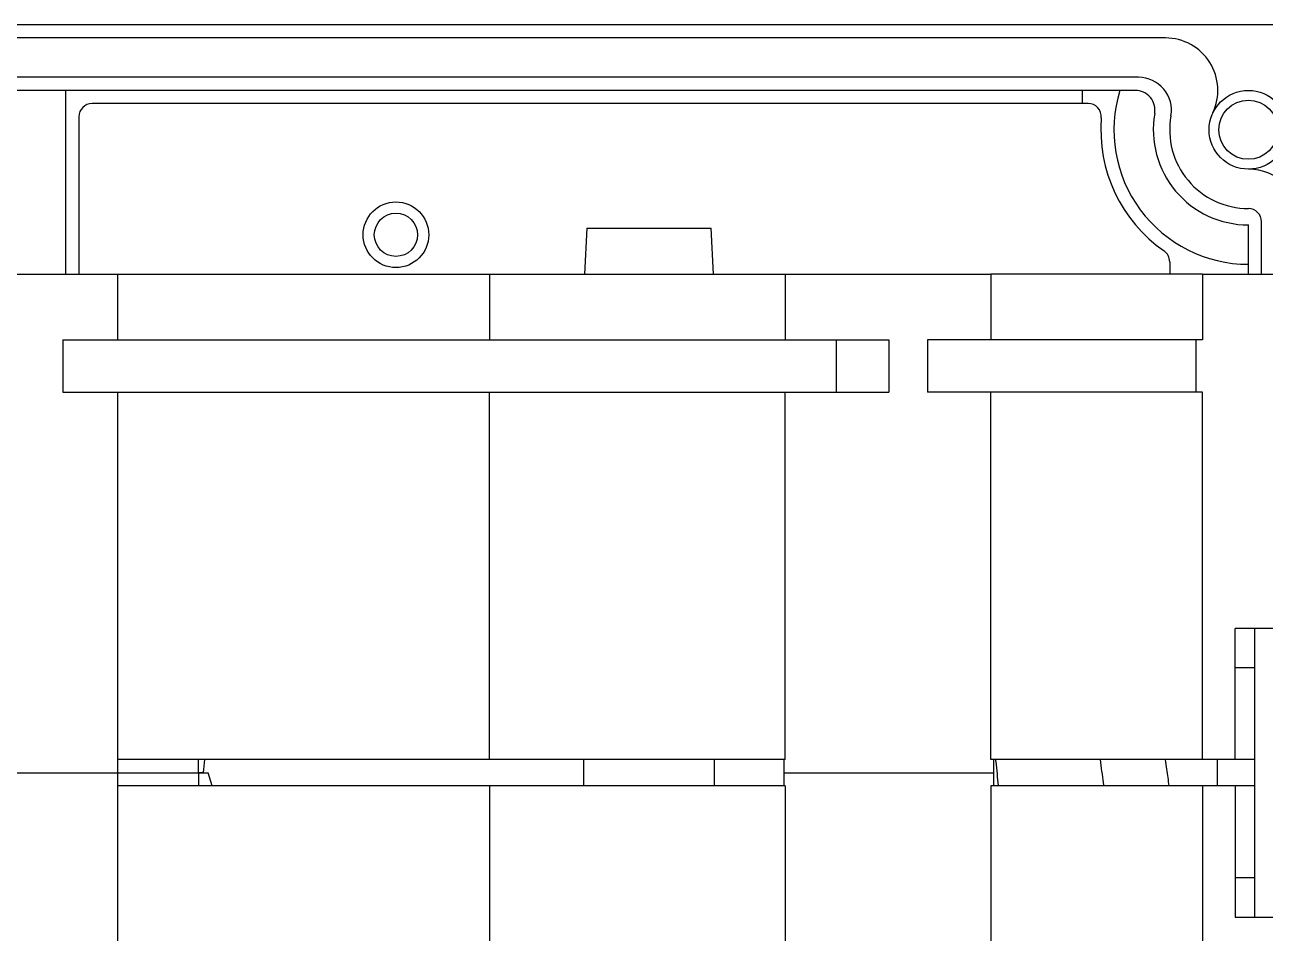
# Model space of a CAD drawing. Header units: millimetres. Extents: x 8 to 1586, y -29 to 527.
# Drawn here: x 1076.4 to 1170.9, y 346.7 to 415.9 of the extents above; entities that cross this region are included whole.
import ezdxf

# ---------------------------------------------------------------- set-up
doc = ezdxf.new("R2010")
doc.units = ezdxf.units.MM
doc.header["$LTSCALE"] = 2

msp = doc.modelspace()

# ---------------------------------------------------------------- linework, layer by layer
at = {"color": 7, "linetype": 'Continuous', "lineweight": 25}
for p, q in [((1174.66, 415.903), (1035.759, 415.903)), ((1163.336, 414.903), (1066.66, 414.903)), ((1161.294, 411.903), (1066.66, 411.903)), ((1161.04, 410.903), (1066.91, 410.903)), ((1079.487, 396.903), (1079.487, 410.903)), ((1157.003, 409.903), (1157.003, 410.903)), ((1157.451, 409.903), (1081.487, 409.903)), ((1080.487, 408.903), (1080.487, 396.903)), ((1119.222, 400.403), (1119.039, 396.903)), ((1119.222, 400.403), (1128.698, 400.403)), ((1128.882, 396.903), (1128.698, 400.403)), ((1169.66, 396.903), (1169.66, 400.653)), ((1170.66, 396.903), (1170.66, 400.903)), ((1163.66, 397.85), (1163.66, 396.903)), ((1067.449, 396.903), (1083.449, 396.903)), ((1083.449, 391.903), (1083.449, 396.903)), ((1083.449, 396.903), (1111.795, 396.903)), ((1111.795, 396.903), (1111.795, 391.903)), ((1111.795, 396.903), (1134.338, 396.903)), ((1134.338, 396.903), (1134.338, 391.903)), ((1134.338, 396.903), (1150.03, 396.903)), ((1150.03, 396.903), (1150.03, 391.903)), ((1166.16, 396.903), (1150.03, 396.903)), ((1166.16, 396.903), (1166.16, 391.903)), ((1166.16, 396.903), (1171.66, 396.903)), ((1079.258, 391.903), (1079.258, 387.903)), ((1079.258, 391.903), (1138.241, 391.903)), ((1138.241, 391.903), (1138.241, 387.903)), ((1138.241, 391.903), (1142.241, 391.903)), ((1142.241, 391.903), (1142.241, 387.903)), ((1145.19, 391.903), (1145.19, 387.903)), ((1165.66, 391.903), (1145.19, 391.903)), ((1165.66, 391.903), (1165.66, 387.903)), ((1166.16, 391.903), (1165.66, 391.903)), ((1079.258, 387.903), (1138.241, 387.903)), ((1083.449, 358.903), (1083.449, 387.903)), ((1111.795, 359.903), (1111.795, 387.903)), ((1134.338, 359.903), (1134.338, 387.903)), ((1138.241, 387.903), (1142.241, 387.903)), ((1165.66, 387.903), (1145.19, 387.903)), ((1150.03, 359.903), (1150.03, 387.903)), ((1166.16, 387.903), (1165.66, 387.903)), ((1166.16, 359.903), (1166.16, 387.903)), ((1168.66, 359.903), (1168.66, 369.903)), ((1171.66, 369.903), (1168.66, 369.903)), ((1170.16, 347.903), (1170.16, 369.903)), ((1170.16, 366.903), (1168.66, 366.903)), ((1111.795, 359.903), (1083.449, 359.903)), ((1089.594, 358.903), (1089.594, 359.903)), ((1090.062, 359.903), (1089.951, 358.903)), ((1134.338, 359.903), (1111.795, 359.903)), ((1118.96, 359.903), (1118.96, 357.903)), ((1128.96, 357.903), (1128.96, 359.903)), ((1134.241, 359.903), (1134.241, 358.903)), ((1166.16, 359.903), (1150.03, 359.903)), ((1150.241, 358.903), (1150.241, 359.903)), ((1168.66, 359.903), (1166.16, 359.903)), ((1167.305, 357.903), (1167.305, 359.903)), ((1170.16, 359.903), (1168.66, 359.903)), ((1067.449, 358.903), (1083.449, 358.903)), ((1083.449, 329.903), (1083.449, 358.903)), ((1083.449, 358.903), (1089.594, 358.903)), ((1089.594, 358.903), (1089.594, 357.903)), ((1089.594, 358.903), (1090.341, 358.903)), ((1089.951, 358.903), (1089.594, 358.903)), ((1089.96, 358.903), (1089.96, 359.004)), ((1090.634, 357.903), (1090.341, 358.903)), ((1134.241, 358.903), (1134.241, 357.903)), ((1134.241, 358.903), (1150.241, 358.903)), ((1150.241, 357.903), (1150.241, 358.903)), ((1111.795, 357.903), (1083.449, 357.903)), ((1111.795, 357.903), (1111.795, 329.903)), ((1134.338, 357.903), (1111.795, 357.903)), ((1134.338, 357.903), (1134.338, 329.903)), ((1150.03, 357.903), (1150.03, 329.903)), ((1166.16, 357.903), (1150.03, 357.903)), ((1166.16, 357.903), (1166.16, 329.903)), ((1168.66, 357.903), (1166.16, 357.903)), ((1168.66, 357.903), (1168.66, 347.903)), ((1170.16, 357.903), (1168.66, 357.903)), ((1170.16, 350.903), (1168.66, 350.903)), ((1168.66, 347.903), (1171.66, 347.903))]:
    msp.add_line(p, q, dxfattribs=at)
for centre, radius in [((1169.66, 407.903), 3), ((1169.66, 407.903), 2.25), ((1104.66, 399.903), 2.5), ((1104.66, 399.903), 1.65)]:
    msp.add_circle(centre, radius, dxfattribs=at)
for centre, radius, start, end in [((1163.336, 410.903), 4, 334.62307, 90), ((1161.294, 409.403), 2.5, 349.83575, 90), ((1169.66, 407.903), 10.25, 162.98135, 270), ((1161.04, 409.403), 1.5, 350.12911, 90), ((1081.487, 408.903), 1, 90, 180), ((1157.451, 408.903), 1, 355.31758, 90), ((1169.66, 407.903), 11.25, 175.31758, 235.1501), ((1169.66, 407.903), 7.25, 170.12911, 270), ((1169.66, 407.903), 6, 169.83575, 270), ((1169.66, 400.903), 4, 0, 90), ((1169.66, 400.903), 1, 0, 90), ((1162.66, 397.85), 1, 0, 55.1501)]:
    msp.add_arc(centre, radius, start, end, dxfattribs=at)
for points, knots in [([(1150.615, 357.903), (1150.55, 358.514), (1150.48, 359.182), (1150.411, 359.846), (1150.405, 359.903)], [0, 0, 0, 0, 0.913262, 1, 1, 1, 1]), ([(1158.347, 359.903), (1158.43, 359.312), (1158.523, 358.644), (1158.616, 357.98), (1158.626, 357.903)], [0, 0, 0, 0, 0.884707, 1, 1, 1, 1]), ([(1163.627, 357.903), (1163.567, 358.329), (1163.474, 358.998), (1163.381, 359.662), (1163.347, 359.903)], [0, 0, 0, 0, 0.636677, 1, 1, 1, 1])]:
    msp.add_open_spline(points, degree=3, knots=knots, dxfattribs=at)

doc.saveas('drawing.dxf')
